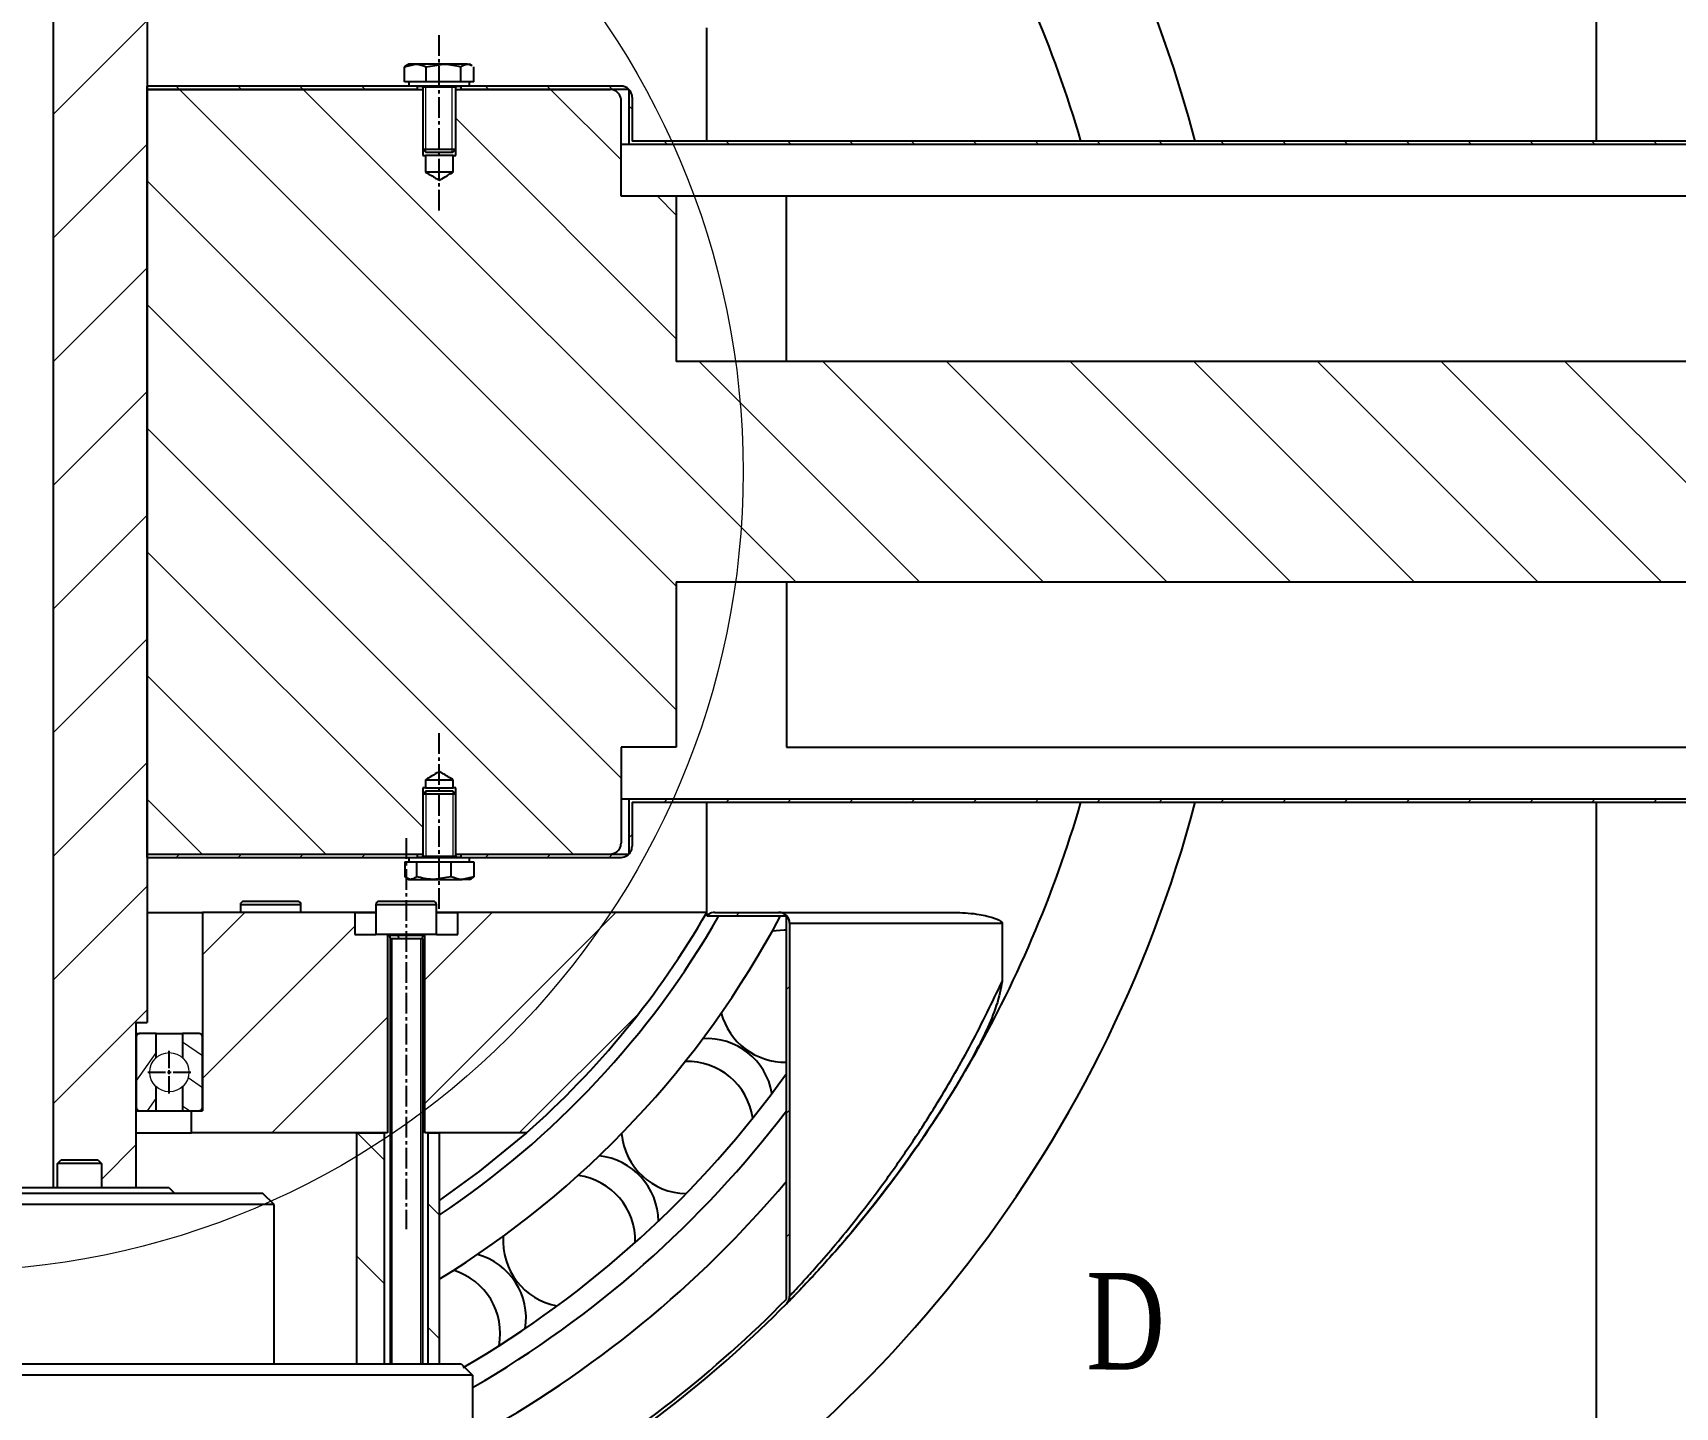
# Model space of a CAD drawing. Header units: millimetres. Extents: x -15 to 1174, y 15 to 856.
# Drawn here: x 137.6 to 197.3, y 372.3 to 422.2 of the extents above; entities that cross this region are included whole.
import ezdxf

# ---------------------------------------------------------------- set-up
doc = ezdxf.new("R2010")
doc.units = ezdxf.units.MM
doc.linetypes.add('CENTER2', pattern=[1.125, 0.75, -0.125, 0.125, -0.125])
doc.layers.get('0').update_dxf_attribs({"lineweight": 25})
doc.layers.add('netmanh', color=7, linetype='Continuous', lineweight=15)
doc.layers.add('netthuong', color=7, linetype='Continuous', lineweight=25)
doc.styles.add('SLDTEXTSTYLE0', font='TXT', dxfattribs={"width": 0.75})

# ---------------------------------------------------------------- blocks, each defined once
blk = doc.blocks.new('SW_HATCH_1')
at = {"color": 0, "linetype": 'Continuous', "lineweight": 18}
for p, q in [((-16.90133044478431, 36.98020628163054), (-13.50130767192728, 40.38022905448759)), ((-12.3306404992079, 37.87999991777187), (-12.45064049840766, 37.99999991697163)), ((5.69876889646867, 19.85059052209549), (-12.33064049920801, 37.879999917772)), ((-10.0855764839119, 37.87999993274342), (-10.20557648311135, 37.99999993194305)), ((-7.840512468616001, 37.87999994771484), (-7.960512467815733, 37.99999994691459)), ((10.03948741214944, 20.00000006694942), (-7.840512468616084, 37.87999994771476)), ((-5.595448453319996, 37.87999996268614), (-5.715448452520033, 37.999999961886)), ((-1.105320422728567, 37.87999999262902), (-1.225320421928286, 37.99999999182877)), ((1.139743592567119, 37.88000000760063), (1.019743593367497, 38.00000000680026)), ((3.69871111258295, 35.3210324875848), (1.139743592567494, 37.8800000076004)), ((3.384807607863194, 37.88000002257181), (3.264807608663239, 38.00000002177173)), ((4.098711229353944, 37.16609640108103), (3.97871119026709, 37.28609644016785)), ((5.698768836583018, 28.83084670305022), (-2.301611676322452, 36.83122721595563)), ((-16.90133041484135, 32.49007825103912), (-13.50130764198435, 35.89010102389609)), ((5.384807594525795, 35.88000003590915), (5.264807595326173, 36.00000003510882)), ((7.629871609821828, 35.88000005088048), (7.509871610621915, 36.00000005008027)), ((9.87493562511739, 35.88000006585198), (9.7549356259177, 36.00000006505177)), ((12.11999964041351, 35.88000008082341), (11.9999996412139, 36.00000008002308)), ((14.3650636557094, 35.88000009579483), (14.24506365650965, 36.00000009499457)), ((16.61012767100503, 35.88000011076636), (16.49012767180499, 36.00000010996623)), ((18.85519168630079, 35.88000012573786), (18.73519168710132, 36.00000012493746)), ((21.10025570159695, 35.88000014070912), (20.9802557023971, 36.00000013990895)), ((23.3453197168927, 35.88000015568058), (23.22531971769301, 36.00000015488038)), ((25.59038373218864, 35.88000017065203), (25.4703837329889, 36.00000016985179)), ((27.8354477474847, 35.88000018562342), (27.71544774828472, 36.00000018482333)), ((30.08051176278, 35.88000020059503), (29.96051176358039, 36.00000019979471)), ((32.32557577807626, 35.88000021556641), (32.20557577887705, 36.0000002147659)), ((34.57063979337213, 35.8800002305378), (34.4506397941724, 36.00000022973754)), ((36.81570380866798, 35.88000024550918), (36.69570380946797, 36.00000024470905)), ((39.06076782396381, 35.88000026048071), (38.94076782476408, 36.00000025968047)), ((41.30583183925966, 35.88000027545209), (41.18583184005978, 36.00000027465189)), ((5.698768926411593, 15.36046243161796), (-13.50130763316615, 34.56053899119572)), ((5.698768806640081, 33.32097479352757), (5.019743566693019, 34.0000000334747)), ((-16.90133038489852, 27.99995022044741), (-13.50130761204152, 31.3999729933044)), ((3.698711262297524, 12.87039203519744), (-13.50130760322313, 30.07041090071796)), ((14.5296154427412, 20.00000009689222), (6.529615496089811, 28.00000004354347)), ((19.01974347333269, 20.00000012683514), (11.01974352668148, 28.00000007348635)), ((23.5098715039245, 20.00000015677798), (15.50987155727324, 28.00000010342914)), ((27.99999953451645, 20.00000018672078), (19.99999958786511, 28.00000013337207)), ((32.4901275651083, 20.00000021666366), (24.49012761845663, 28.00000016331503)), ((36.98025559570029, 20.00000024660646), (28.98025564904901, 28.00000019325763)), ((41.47038362629149, 20.00000027654949), (33.47038367964034, 28.00000022320058)), ((45.96051165688336, 20.00000030649241), (37.96051171023221, 28.0000002531435)), ((-16.90133035495567, 23.50982218985551), (-13.50130758209866, 26.90984496271247)), ((1.958975223896806, 10.12000001306362), (-13.50130757328028, 25.58028281024052)), ((-16.90133032501279, 19.01969415926374), (-13.50130755215578, 22.41971693212063)), ((-3.500949812511478, 11.08979698893737), (-13.5013075433375, 21.09015471976331)), ((-16.90133029506988, 14.5295661286721), (-13.50130752221287, 17.92958890152907)), ((-7.021280837286314, 10.11999995317787), (-13.50130751339457, 16.60002662928595)), ((-16.90133026512702, 10.03943809808055), (-13.50130749227002, 13.43946087093752)), ((-11.51140886787846, 10.11999992323507), (-13.50130748345169, 12.10989853880835)), ((5.264807944306907, 12.00000003510902), (5.384807945107012, 12.12000003590917)), ((7.509871989545156, 12.0000000500803), (7.629871990345566, 12.12000005088062)), ((9.754936034783945, 12.00000006505175), (9.874936035584245, 12.120000065852)), ((12.00000008002296, 12.00000008002329), (12.12000008082301, 12.12000008082345)), ((14.24506412526147, 12.0000000949947), (14.36506412606173, 12.12000009579496)), ((16.49012817050058, 12.00000010996616), (16.61012817130065, 12.12000011076632)), ((18.73519221573934, 12.00000012493757), (18.85519221653961, 12.12000012573783)), ((20.98025626097763, 12.00000013990904), (21.10025626177758, 12.12000014070912)), ((23.22532030621656, 12.0000001548804), (23.34532030701669, 12.1200001556806)), ((25.47038435145543, 12.00000016985188), (25.59038435225558, 12.12000017065206)), ((27.71544839669388, 12.00000018482326), (27.83544839749422, 12.12000018562355)), ((29.96051244193276, 12.00000019979473), (30.08051244273302, 12.12000020059499)), ((32.20557648717136, 12.00000021476622), (32.32557648797138, 12.12000021556634)), ((34.45064053241016, 12.00000022973766), (34.57064053321018, 12.12000023053778)), ((36.69570457764893, 12.00000024470906), (36.81570457844899, 12.12000024550923)), ((38.94076862288733, 12.00000025968046), (39.06076862368759, 12.12000026048067)), ((41.18583266812647, 12.00000027465191), (41.30583266892665, 12.12000027545215)), ((3.978711367466442, 10.71390345826858), (4.098711404952951, 10.83390349575506)), ((-12.4506403857016, 9.999999916971623), (-12.33064038490125, 10.11999991777191)), ((-10.20557634046265, 9.999999931943126), (-10.08557633966245, 10.11999993274336)), ((-7.96051229522382, 9.99999994691457), (-7.840512294423673, 10.11999994771476)), ((-5.715448249985434, 9.999999961885958), (-5.595448249185092, 10.11999996268625)), ((-1.225320159507826, 9.999999991828846), (-1.105320158707637, 10.11999999262903)), ((1.019743885730784, 10.00000000680029), (1.139743886530958, 10.12000000760052)), ((3.264807930969504, 10.0000000217717), (3.384807931769762, 10.12000002257196)), ((-16.90133023518417, 5.549310067488847), (-13.50130746232719, 8.949332840345834)), ((-11.50130173979558, 6.459210502342907), (-9.96051230856107, 7.999999933577315)), ((-3.421572492792207, 1.068555567742427), (3.509871962871197, 8.000000023405947)), ((-3.421572522735033, 5.55868359833441), (-0.9802561276063271, 7.999999993463092)), ((7.880000052550962, 7.880000052550008), (8.00000005335115, 8.000000053350234)), ((-11.5013017098527, 1.969082471751068), (-5.971374519996465, 7.499009661607161)), ((9.697813665819787, 5.207685605286408), (9.817813690354644, 5.327685629821288)), ((-16.90133020524123, 1.059182036897144), (-13.50130743238426, 4.45920480975405)), ((-8.980256180955076, -5.988571097348405e-08), (-4.78098871169827, 4.1992674093712)), ((0, 0), (4.372257005607532, 4.372257005607469)), ((9.697813695762697, 0.7175575746948323), (9.8178137202974, 0.8375575992294622)), ((-15.16493577174932, -1.694551590145723), (-13.90130893223795, -0.4309247506344011)), ((-4.901032473438454, -0.9805045317377372), (-5.881536965956224, -3.922169880543613e-08)), ((-2.901291589927246, -2.980245415249096), (-3.301528672087162, -2.580008333088997)), ((9.69781372570558, -3.772570455897002), (9.81781375024035, -3.65257043136223)), ((-4.901032443495517, -5.470632622215096), (-5.90129378502538, -4.470371280685304)), ((-2.901291559984351, -7.470373505726215), (-3.301528642144308, -7.070136423566279))]:
    blk.add_line(p, q, dxfattribs=at)
blk = doc.blocks.new('*U44')
at = {"color": 0, "linetype": 'CENTER2', "transparency": 16777216}
blk.add_line((-4.734702822399114e-08, 7.100000000000023), (4.734705664570057e-08, -7.099999999999966), dxfattribs=at)
blk = doc.blocks.new('*U48')
at = {"color": 0, "linetype": 'CENTER2', "transparency": 16777216}
for p, q in [((0, 0.1420001922103911), (0, 0.7787442289155895)), ((-0.7787442289156401, -5.684341886080801e-14), (-0.1420001922104479, -5.684341886080801e-14)), ((0, -0.778744228915697), (0, -0.1420001922105047)), ((0.1420001922104479, -5.684341886080801e-14), (0.7787442289156463, -5.684341886080801e-14))]:
    blk.add_line(p, q, dxfattribs=at)
at = {"color": 0, "linetype": 'Continuous', "transparency": 16777216}
for p, q in [((0, -0.07100009610528081), (0, 0.07100009610516712)), ((-0.07100009610522397, -5.684341886080801e-14), (0.07100009610522397, -5.684341886080801e-14))]:
    blk.add_line(p, q, dxfattribs=at)

msp = doc.modelspace()

# ---------------------------------------------------------------- hatches: boundary and pattern name
at = {"layer": 'netmanh'}
h = msp.add_hatch(dxfattribs=at)
h.set_pattern_fill('ANSI31', color=256, scale=0.3, angle=10)
h.set_pattern_definition([(55, (-5.219916943133285e-08, 7.827604668214576), (-0.7802423221852646, 0.5463315556243713), [])])
edge = h.paths.add_edge_path()
edge.add_spline(control_points=[(127.3924173530657, 428.9268071260522), (127.391453263541, 428.9382682142185), (127.3893561188257, 428.9631990529683), (127.3715116525632, 428.9983126374366), (127.3424618779497, 429.026943536329), (127.3076295704862, 429.0439897826207), (127.2832910074847, 429.0459370936432), (127.2724168744465, 429.046807125252)], knot_values=[0, 0, 0, 0, 0.1826499615348136, 0.3973110295175213, 0.611972443840089, 0.8266346592478635, 1, 1, 1, 1], degree=3, periodic=0)
edge.add_line((127.2724168744465, 429.046807125252), (126.6724147081701, 429.0468071212509))
edge.add_line((126.6724147081701, 429.0468071212509), (126.6724147140173, 428.169970575632))
edge.add_arc((126.192413295951, 427.6468071180498), 0.7100009610522396, 0, 47.46368111942712, ccw=False)
edge.add_arc((126.192413295951, 427.6468071180498), 0.7100009610522398, -47.4636803552587, 0, ccw=False)
edge.add_line((126.6724147209949, 427.1236436668694), (126.6724147268421, 426.2468071212509))
edge.add_line((126.6724147268421, 426.2468071212509), (127.2724168931186, 426.246807125252))
edge.add_spline(control_points=[(127.2724168931186, 426.246807125252), (127.275030173703, 426.2468609936435), (127.2910716160877, 426.2471916610438), (127.3203643591154, 426.2543472597636), (127.354912165928, 426.2764912565162), (127.3800293719469, 426.3088804146481), (127.3911937830511, 426.3409009454974), (127.392122893774, 426.3605723774817), (127.3924173701373, 426.3668071260523)], knot_values=[0, 0, 0, 0, 0.04177469580817838, 0.2564310851062744, 0.4710874092448923, 0.6857431617801889, 0.9003980811140682, 0.9999999999999999, 0.9999999999999999, 0.9999999999999999, 0.9999999999999999], degree=3, periodic=0)
edge.add_line((127.3924173701373, 426.3668071260523), (127.3924173530657, 428.9268071260522))
edge = h.paths.add_edge_path()
edge.add_line((142.1123633012502, 428.1699706785948), (142.1123632954029, 429.0468072242138))
edge.add_line((142.1123632954029, 429.0468072242138), (141.5123611291265, 429.0468072202125))
edge.add_spline(control_points=[(141.5123611291265, 429.0468072202125), (141.5097478485421, 429.0467533518211), (141.4937064061573, 429.0464226844207), (141.4644136631297, 429.0392670857009), (141.4298658563172, 429.0171230889483), (141.4047486502981, 428.9847339308165), (141.393584239194, 428.9527133999671), (141.3926551284711, 428.9330419679828), (141.3923606521078, 428.9268072194123)], knot_values=[0, 0, 0, 0, 0.04177469580857473, 0.2564310851063495, 0.4710874092447325, 0.6857431617801212, 0.9003980811140628, 1, 1, 1, 1], degree=3, periodic=0)
edge.add_line((141.3923606521559, 428.9268072201115), (141.3923606692275, 426.3668072189131))
edge.add_spline(control_points=[(141.3923606691794, 426.3668072194123), (141.393324758704, 426.3553461312461), (141.3954219034193, 426.3304152924962), (141.413266369682, 426.295301708028), (141.4423161442953, 426.2666708091355), (141.4771484517589, 426.2496245628439), (141.5014870147604, 426.2476772518214), (141.5123611477986, 426.2468072202125)], knot_values=[0, 0, 0, 0, 0.1826499615347824, 0.3973110295175296, 0.6119724438399677, 0.8266346592472781, 1, 1, 1, 1], degree=3, periodic=0)
edge.add_line((141.5123611477987, 426.2468072202125), (141.7923622024918, 426.2468072220797))
edge.add_line((141.7923622024918, 426.2468072220797), (142.112363314075, 426.2468072242137))
edge.add_line((142.112363314075, 426.2468072242137), (142.1123633082277, 427.1236437698325))
edge.add_arc((142.5923647262941, 427.6468072274146), 0.7100009610521943, 180, 227.4636811194223, ccw=False)
edge.add_arc((142.5923647262941, 427.6468072274146), 0.7100009610521943, 132.5363196447492, 180, ccw=False)
edge = h.paths.add_edge_path()
edge.add_spline(control_points=[(127.3924176411492, 385.7268071260523), (127.3914535516246, 385.7382682142185), (127.3893564069093, 385.7631990529683), (127.3715119406465, 385.7983126374366), (127.3424621660332, 385.8269435363291), (127.3076298585697, 385.8439897826206), (127.2832912955682, 385.8459370936432), (127.27241716253, 385.846807125252)], knot_values=[0, 0, 0, 0, 0.1826499615349075, 0.3973110295178386, 0.6119724438402733, 0.8266346592475204, 1, 1, 1, 1], degree=3, periodic=0)
edge.add_line((127.27241716253, 385.846807125252), (126.6724149962536, 385.8468071212508))
edge.add_line((126.6724149962536, 385.8468071212508), (126.6724150021009, 384.969970575632))
edge.add_arc((126.1924135840345, 384.4468071180499), 0.7100009610521271, 0, 47.46368111942172, ccw=False)
edge.add_arc((126.1924135840345, 384.4468071180499), 0.710000961052127, -47.46368035525683, 0, ccw=False)
edge.add_line((126.6724150090784, 383.9236436668697), (126.6724150149257, 383.0468071212508))
edge.add_line((126.6724150149257, 383.0468071212508), (127.2724171812022, 383.046807125252))
edge.add_spline(control_points=[(127.2724171812021, 383.046807125252), (127.2750304617865, 383.0468609936434), (127.2910719041712, 383.0471916610438), (127.3203646471989, 383.0543472597636), (127.3549124540115, 383.0764912565161), (127.3800296600305, 383.1088804146481), (127.3911940711346, 383.1409009454974), (127.3921231818575, 383.1605723774817), (127.3924176582208, 383.1668071260523)], knot_values=[0, 0, 0, 0, 0.04177469580844697, 0.2564310851063278, 0.4710874092449248, 0.6857431617802044, 0.9003980811140444, 1, 1, 1, 1], degree=3, periodic=0)
edge.add_line((127.3924176582208, 383.1668071260523), (127.3924176411492, 385.7268071260523))
edge = h.paths.add_edge_path()
edge.add_line((142.1123635834865, 385.8468072242137), (141.51236141721, 385.8468072202125))
edge.add_line((141.51236141721, 385.8468072202125), (141.3923609394392, 385.8468072194123))
edge.add_line((141.3923609394392, 385.8468072194123), (141.3923609573111, 383.166807218853))
edge.add_spline(control_points=[(141.3923609572629, 383.1668072194123), (141.3933250467876, 383.1553461312461), (141.3954221915028, 383.1304152924961), (141.4132666577656, 383.0953017080279), (141.4423164323791, 383.0666708091354), (141.4771487398426, 383.0496245628439), (141.5014873028439, 383.0476772518214), (141.5123614358821, 383.0468072202125)], knot_values=[0, 0, 0, 0, 0.1826499615356764, 0.3973110295185319, 0.6119724438411653, 0.8266346592485091, 1, 1, 1, 1], degree=3, periodic=0)
edge.add_line((141.5123614358821, 383.0468072202125), (142.1123636021586, 383.0468072242137))
edge.add_line((142.1123636021586, 383.0468072242137), (142.1123635963113, 383.9236437698325))
edge.add_arc((142.5923650143776, 384.4468072274146), 0.7100009610520913, 180, 227.463681119426, ccw=False)
edge.add_arc((142.5923650143776, 384.4468072274146), 0.7100009610520912, 132.5363196447455, 180, ccw=False)
edge.add_line((142.1123635893337, 384.9699706785947), (142.1123635834865, 385.8468072242137))
h = msp.add_hatch(dxfattribs=at)
h.set_pattern_fill('ANSI31', color=256, scale=0.3, angle=100)
h.set_pattern_definition([(145, (-5.219916943133285e-08, 7.827604668214576), (-0.5463315556243713, -0.7802423221852646), [])])
edge = h.paths.add_edge_path()
edge.add_arc((142.5923650143776, 384.4468072274146), 0.7100009610520912, -47.46368035524472, 0, ccw=False)
edge.add_line((143.0723664394216, 383.9236437762345), (143.0723664452688, 383.0468072306156))
edge.add_line((143.0723664452688, 383.0468072306156), (143.6723679235012, 383.0468072346168))
edge.add_spline(control_points=[(143.6723679235012, 383.0468072346168), (143.6749812557215, 383.0468611052623), (143.691022708622, 383.0471917801821), (143.7203154100639, 383.0543474203561), (143.7548630897515, 383.0764914044593), (143.7799802169469, 383.1088805268428), (143.7911446081438, 383.1409010386606), (143.7920737189161, 383.1605724764029), (143.7923681957022, 383.166807235417)], knot_values=[0, 0, 0, 0, 0.0417755559238552, 0.2564314661357879, 0.4710873107140248, 0.6857428082084838, 0.9003978313686479, 1, 1, 1, 1], degree=3, periodic=0)
edge.add_line((143.7923681957008, 383.1668072354138), (143.7923681786292, 385.7268072354202))
edge.add_spline(control_points=[(143.7923681786305, 385.726807235417), (143.7914040876775, 385.7382683430478), (143.789306940114, 385.7631992210627), (143.7714624499571, 385.798312851024), (143.7424126490078, 385.8269437519966), (143.7075804070676, 385.8439899205743), (143.6832419474531, 385.8459372142821), (143.6723679048291, 385.8468072346167)], knot_values=[0, 0, 0, 0, 0.1826504270863198, 0.3973119931964671, 0.611973747581043, 0.8266359467760723, 1, 1, 1, 1], degree=3, periodic=0)
edge.add_line((143.6723679048291, 385.8468072346167), (143.0723664265967, 385.8468072306156))
edge.add_line((143.0723664265967, 385.8468072306156), (143.072366432444, 384.9699706849966))
edge.add_arc((142.5923650143776, 384.4468072274146), 0.7100009610520913, 0, 47.46368111941132, ccw=False)

# ---------------------------------------------------------------- linework, layer by layer
at = {"color": 7, "linetype": 'Continuous', "lineweight": 25}
for p, q in [((194.3923891538345, 454.2468071727274), (194.3923891538315, 418.2468075728476)), ((138.392339713717, 380.2468071994064), (138.392339380287, 430.2468071994063)), ((141.7923622024918, 426.2468072220797), (141.7923624692359, 386.2468072220798)), ((162.1052000121749, 418.2468073575378), (162.1051999847002, 422.366807357538)), ((151.1345616868024, 420.9485592471543), (151.5255082864772, 421.0468072869862)), ((151.134561690415, 420.4068072843791), (151.1345616868024, 420.9485592471543)), ((151.2923890551361, 421.0468072854316), (151.2059520326686, 420.9969028464735)), ((151.5255082864772, 421.0468072869862), (151.2923890551364, 421.0468072854317)), ((152.5453685713019, 421.0468072937873), (151.5255082864772, 421.0468072869862)), ((151.9164548874634, 420.9485592523683), (152.5453685713019, 421.0468072937873)), ((151.9164548910757, 420.4068072895931), (151.9164548874634, 420.9485592523683)), ((153.4122493399612, 421.0468072995681), (152.5453685713019, 421.0468072937873)), ((153.1742822600645, 420.406807297981), (153.1742822564519, 420.9485592607563)), ((153.4122493399612, 421.0468072995681), (153.4923890551364, 421.0468073001027)), ((153.5788260782703, 420.996902862297), (153.4923890551368, 421.0468073001024)), ((153.6502164283934, 420.4068073011551), (153.650216424781, 420.9485592639304)), ((151.5255082907454, 420.406807286986), (151.134561690415, 420.4068072843791)), ((151.2923890594043, 420.4068072854317), (151.2923890604713, 420.2468072854313)), ((151.9164548910757, 420.4068072895931), (151.5255082907454, 420.406807286986)), ((152.5453685755706, 420.4068072937872), (151.9164548910757, 420.4068072895931)), ((153.1742822600645, 420.406807297981), (152.5453685755706, 420.4068072937872)), ((153.4122493442291, 420.4068072995682), (153.1742822600645, 420.406807297981)), ((153.6502164283934, 420.4068073011551), (153.4122493442291, 420.4068072995682)), ((153.4923890604713, 420.2468073001023), (153.4923890594043, 420.4068073001026)), ((151.2925694870418, 420.2468072854325), (141.7923622424554, 420.2468072220797)), ((141.7923622432556, 420.1268072220797), (141.7923622424554, 420.2468072220797)), ((151.5926371659324, 420.1268072874338), (141.7923622432556, 420.1268072220797)), ((141.7923622432556, 420.1268072220798), (151.7827144806886, 420.1268072887015)), ((141.792362428376, 392.3668072220797), (141.7923622432556, 420.1268072220798)), ((153.4923890604713, 420.2468073001022), (151.2923890604713, 420.2468072854313)), ((151.5926371651989, 420.2368072874339), (151.5926371659324, 420.1268072874338)), ((151.7788465736488, 420.2368072886756), (151.5926371651989, 420.2368072874339)), ((151.7827144806886, 420.1268072887015), (151.7927199073799, 420.1168072887681)), ((151.7923890612715, 420.126807288766), (151.7827144806886, 420.1268072887015)), ((151.792389060738, 420.2068072887655), (151.7923890613382, 420.1168072887659)), ((152.9923890607387, 420.2068072967678), (151.7923890607387, 420.2068072887654)), ((151.7927199073799, 420.1168072887681), (151.7927199233179, 417.7268072887682)), ((152.9920582153082, 420.1168072967661), (153.0020636418662, 420.1268072968328)), ((152.9920582312462, 417.726807296766), (152.9920582153082, 420.1168072967661)), ((152.9923890613382, 420.1168072967682), (152.992389060738, 420.2068072967678)), ((153.0020636418662, 420.1268072968328), (152.9923890612715, 420.1268072967683)), ((153.0020636418662, 420.1268072968328), (158.592380860734, 420.1268073341124)), ((153.1921409558771, 420.2368072981003), (153.0059315474285, 420.2368072968586)), ((153.1921409566106, 420.1268072981003), (153.1921409558771, 420.2368072981003)), ((159.2723810848644, 420.126807338647), (153.1921409566106, 420.1268072981003)), ((158.9923809932758, 420.2468073367798), (153.4922086339007, 420.246807300101)), ((158.9923810199502, 416.2468073367798), (158.9923809967435, 419.7268073367798)), ((159.2723810848644, 420.126807338647), (159.2723810982017, 418.126807338647)), ((159.3923811250184, 419.8468073394473), (159.3923811356882, 418.2468073394472)), ((151.7923890757287, 417.9590072887657), (152.9486765038148, 417.9590072964765)), ((151.7927199217716, 417.9586764427262), (151.9045890764762, 417.8468072895137)), ((152.8801890764762, 417.8468072960196), (152.9920582297, 417.9586764507354)), ((152.9486765038148, 417.9590072964765), (152.9923890757287, 417.959007296768)), ((159.2723810982017, 418.126807338647), (158.9923810074133, 418.1268073367798)), ((311.5123977482522, 418.1268083538749), (159.2723810982017, 418.126807338647)), ((311.3923977021982, 418.2468083530747), (159.3923811356882, 418.2468073394472)), ((151.7927199233179, 417.7268072887682), (151.8927861407253, 417.7268072894354)), ((151.8927861407253, 417.7268072894354), (151.8927861447264, 417.1268072894355)), ((152.8919920138388, 417.7268072960987), (151.8927861407253, 417.7268072894354)), ((151.9045890764762, 417.8468072895137), (152.8446507555103, 417.8468072957825)), ((152.8446507555103, 417.8468072957825), (152.8801890764762, 417.8468072960196)), ((152.8919920178399, 417.1268072960987), (152.8919920138388, 417.7268072960987)), ((152.8919920138388, 417.7268072960987), (152.9920582312462, 417.726807296766)), ((152.8919920178399, 417.1268072960987), (151.8927861447265, 417.1268072894355)), ((160.9924387006697, 416.2468073501174), (158.9923810199502, 416.2468073367798)), ((160.9924387006697, 416.2468073501174), (160.9924387406813, 410.2468073501174)), ((164.9923890876789, 416.2468073767915), (160.9924387006697, 416.2468073501174)), ((303.7923890876789, 416.2468083023933), (164.9923890876789, 416.2468073767915)), ((164.9923891276905, 410.2468073767915), (164.9923890876789, 416.2468073767915)), ((307.7923395137236, 410.2468083290673), (160.9924387406813, 410.2468073501174)), ((160.9924387940301, 402.2468073501174), (307.7923395670724, 402.2468083290673)), ((160.9924387940301, 402.2468073501174), (160.9924388340417, 396.2468073501174)), ((164.9923891810393, 402.2468073767915), (164.9923892210509, 396.2468073767915)), ((160.9924388340417, 396.2468073501174), (158.9923811533222, 396.2468073367798)), ((158.9923811533222, 396.2468073367798), (158.992381176529, 392.7668073367798)), ((164.9923892210509, 396.2468073767915), (303.7923892210509, 396.2468083023933)), ((151.8927862939335, 394.7668072894354), (151.7927200765088, 394.7668072887681)), ((151.7927200765088, 394.7668072887681), (151.7927200924468, 392.3768072887681)), ((151.8927862919358, 395.0663769799216), (151.8927862939335, 394.7668072894354)), ((151.8927862919357, 395.0663769799216), (152.8919921648433, 395.066376986585)), ((151.8927862939335, 394.7668072894354), (152.891992166841, 394.7668072960988)), ((152.891992166841, 394.7668072960988), (152.8919921648433, 395.066376986585)), ((152.9920583842656, 394.766807296766), (152.891992166841, 394.7668072960988)), ((152.9920584002035, 392.3768072967661), (152.9920583842656, 394.766807296766)), ((152.9923892319366, 394.5346072967685), (151.7923892319366, 394.5346072887662)), ((151.9045892311877, 394.6468072895146), (151.7927200780551, 394.53493813489)), ((152.8801892311877, 394.6468072960205), (151.9045892311877, 394.6468072895146)), ((152.9920583858118, 394.5349381428883), (152.8801892311877, 394.6468072960205)), ((158.9923811658592, 394.3668073367798), (159.2723812566476, 394.366807338647)), ((159.2723812566476, 394.366807338647), (311.5123979066983, 394.3668083538749)), ((159.2723812566476, 394.366807338647), (159.2723812699847, 392.366807338647)), ((159.3923812957346, 394.2468073394472), (311.3923978622447, 394.2468083530746)), ((159.3923812957346, 394.2468073394472), (159.3923813064043, 392.6468073394472)), ((162.1052001996958, 390.126807357538), (162.1052001722212, 394.2468073575378)), ((194.3923891538295, 394.2468075728476), (194.3923891538265, 358.2468071727275)), ((141.7923624283759, 392.3668072220797), (151.5926373510527, 392.3668072874339)), ((141.792362428376, 392.3668072220797), (151.7827146658875, 392.3668072887014)), ((141.7923624291761, 392.2468072220797), (141.7923624283759, 392.3668072220797)), ((151.5926373510527, 392.3668072874339), (151.5926373517862, 392.2568072874338)), ((151.7927200924468, 392.3768072887681), (151.7827146658875, 392.3668072887014)), ((151.7827146658875, 392.3668072887014), (151.7923892463918, 392.3668072887659)), ((151.7923892463251, 392.3768072887659), (151.7923892469253, 392.2868072887663)), ((151.792389246926, 392.2868072887664), (152.992389246926, 392.2868072967688)), ((153.0020638268963, 392.3668072968327), (152.9920584002035, 392.3768072967661)), ((152.9923892469253, 392.2868072967687), (152.9923892463252, 392.3768072967682)), ((152.9923892463918, 392.3668072967682), (153.0020638268963, 392.3668072968327)), ((153.0020638268963, 392.3668072968327), (158.5923810458543, 392.3668073341124)), ((153.1921411424645, 392.2568072981003), (153.192141141731, 392.3668072981003)), ((153.192141141731, 392.3668072981003), (159.2723812699847, 392.366807338647)), ((141.7923624291761, 392.2468072220797), (151.2925696737559, 392.2468072854331)), ((151.1441508472746, 392.0868072844432), (151.1441508508875, 391.5450553216679)), ((151.1441508472746, 392.0868072844432), (151.3544439614719, 392.0868072858454)), ((151.2923892471921, 392.2468072854319), (151.292389248259, 392.0868072854315)), ((151.2923892471921, 392.246807285432), (153.4923892471921, 392.2468073001028)), ((151.3544439614719, 392.0868072858454), (151.5647370756697, 392.086807287248)), ((151.5647370756697, 392.086807287248), (151.5647370792827, 391.5450553244726)), ((151.5647370756697, 392.086807287248), (152.1888562761621, 392.0868072914099)), ((151.5926373517863, 392.2568072874338), (151.7788467602362, 392.2568072886756)), ((152.1888562761621, 392.0868072914099), (152.8129754766545, 392.0868072955718)), ((152.8129754766545, 392.0868072955718), (152.8129754802666, 391.5450553327966)), ((152.8129754766545, 392.0868072955718), (153.2268015629486, 392.0868072983318)), ((153.005931734016, 392.2568072968586), (153.1921411424645, 392.2568072981003)), ((153.2268015629486, 392.0868072983318), (153.6406276492433, 392.086807301091)), ((153.4922088206282, 392.2468073001017), (158.9923811799966, 392.2468073367798)), ((153.4923892482591, 392.0868073001025), (153.4923892471921, 392.2468073001028)), ((153.6406276492433, 392.086807301091), (153.6406276528564, 391.5450553383157)), ((151.2266245290238, 391.4847765656644), (151.2923892525267, 391.4468072854316)), ((151.2923892525269, 391.4468072854315), (151.3544439657398, 391.4468072858452)), ((151.3544439657398, 391.4468072858452), (152.1888562804297, 391.4468072914099)), ((152.8129754802666, 391.5450553327966), (152.1888562804297, 391.4468072914099)), ((152.1888562804297, 391.4468072914099), (153.2268015672165, 391.4468072983318)), ((153.6406276528564, 391.5450553383157), (153.2268015672165, 391.4468072983318)), ((153.4923892525269, 391.4468073001024), (153.2268015672165, 391.4468072983318)), ((153.4923892525273, 391.4468073001026), (153.5581539755241, 391.4847765812128)), ((153.5532171854595, 391.4950171918861), (153.6406276528564, 391.5450553383157)), ((147.371783182801, 390.526807259286), (145.171783182801, 390.5268072446152)), ((145.1717831828023, 390.5268072446154), (145.1717831846696, 390.2468072446157)), ((147.2517831820019, 390.6468072584858), (145.291783182002, 390.6468072454153)), ((147.3717831846695, 390.2468072592866), (147.3717831828023, 390.5268072592863)), ((150.0923892586602, 390.5268072774288), (150.0923892658623, 389.4468072774288)), ((152.2923892586588, 390.5268072920995), (150.0923892586589, 390.5268072774285)), ((152.1723892578598, 390.6468072912993), (150.2123892578598, 390.6468072782288)), ((152.2923892658623, 389.4468072920997), (152.2923892586602, 390.5268072920998)), ((141.7923624425614, 390.2468072220798), (143.7923681484871, 390.246807235417)), ((149.3122948108088, 390.2468072722272), (143.7923681484871, 390.246807235417)), ((143.7923681484871, 390.246807235417), (143.7923681965011, 383.046807235417)), ((149.3122948108088, 390.2468072722272), (149.3222953752871, 390.2368072722938)), ((150.0923892605274, 390.2468072774293), (149.3122948108088, 390.2468072722272)), ((149.3222953752871, 390.2368072722938), (149.3222953805553, 389.4468072722939)), ((150.0923892605941, 390.2368072774293), (149.3222953752871, 390.2368072722938)), ((153.0724837102476, 390.2468072973024), (152.2923892605274, 390.2468072921002)), ((153.0624831459027, 390.2368072972357), (152.2923892605941, 390.2368072921003)), ((153.0624831459027, 390.2368072972357), (153.0724837102476, 390.2468072973024)), ((153.0624831511709, 389.4468072972357), (153.0624831459027, 390.2368072972357)), ((162.1043820992632, 390.2468073575325), (153.0724837102476, 390.2468072973024)), ((162.1043817710791, 390.1268073575326), (164.9914835465557, 390.1268073767856)), ((162.1043820992727, 390.2453870172658), (162.1043820992632, 390.2468073575325)), ((162.1043820992632, 390.2468073575325), (162.1043892605282, 390.2468073575325)), ((162.1043820992727, 390.2453870172658), (162.1043892605377, 390.2453994194791)), ((162.1043892605282, 390.2468073575325), (162.1043892605377, 390.2453994194791)), ((162.1043892605282, 390.2468073575325), (162.1052021816302, 390.246807357538)), ((162.1043892605377, 390.2453994194791), (162.1052021816302, 390.246807357538)), ((162.3900389838794, 390.2468073594376), (164.7114834858604, 390.2468073749183)), ((164.7114834858604, 390.2468073749183), (164.7114900313373, 390.2468073749184)), ((164.7114900313373, 390.2468073749183), (171.189196367187, 390.2468074181156)), ((164.9914836393813, 376.2070033007973), (164.9914835465557, 390.1268073767856)), ((149.3222953805553, 389.4468072722939), (150.0925696898113, 389.4468072774297)), ((152.2923892658625, 389.4468072920994), (150.0923892658626, 389.4468072774285)), ((150.5126811668488, 389.4468072802321), (150.5126812148627, 382.2468072802321)), ((150.5841114324996, 389.4137532078144), (150.6069892669481, 389.2840065662938)), ((150.9000870653129, 389.4137532099215), (150.5841114324996, 389.4137532078144)), ((150.9000870653129, 389.4137532099215), (150.9110807942667, 389.2840065683217)), ((151.8006670996662, 389.4137532159271), (150.9000870653129, 389.4137532099215)), ((151.7777892669481, 389.2840065741015), (151.8006670996662, 389.413753215927)), ((151.8720974128913, 382.2468072892975), (151.8720973648774, 389.4468072892975)), ((152.2922088419139, 389.4468072920983), (153.0624831511709, 389.4468072972357)), ((165.1114900340048, 389.8468073775858), (165.111483573758, 389.8468073775858)), ((165.1114836639515, 376.3216922552288), (165.111483573758, 389.8468073775858)), ((165.1114901241983, 376.3216987153017), (165.1114900340048, 389.8468073775858)), ((172.8242312523444, 389.846807429019), (165.1114900340048, 389.8468073775858)), ((172.8242312523444, 389.846807429019), (172.8242312664297, 387.7346302115847)), ((150.9110807942667, 389.2840065683217), (150.6069892669477, 389.2840065662938)), ((151.0393609158056, 389.2840065691772), (150.9110807942667, 389.2840065683217)), ((151.5381324026551, 389.2840065725032), (151.0393609158056, 389.2840065691772)), ((151.7777892669477, 389.2840065741014), (151.5381324026551, 389.2840065725032)), ((141.3923609767834, 380.2468072194123), (141.3923609367718, 386.2468072194123)), ((141.3923609367718, 386.2468072194123), (141.7923624692359, 386.2468072220798)), ((141.3923609394393, 385.8468072194123), (141.51236141721, 385.8468072202125)), ((141.3923609401914, 385.7268072194123), (141.3923609572629, 383.1668072194123)), ((142.1123635834865, 385.8468072242137), (141.51236141721, 385.8468072202125)), ((142.1123635834865, 385.8468072242137), (143.0723664265967, 385.8468072306156)), ((142.1123635893337, 384.9699706785948), (142.1123635834865, 385.8468072242137)), ((143.0723664265967, 385.8468072306156), (143.072366432444, 384.9699706849967)), ((143.6723679048291, 385.8468072346167), (143.0723664265967, 385.8468072306156)), ((143.7923681957022, 383.166807235417), (143.7923681786305, 385.726807235417)), ((143.0712762934442, 384.9699706849894), (143.0683528863997, 384.9754662986546)), ((143.0712762934442, 384.9699706849894), (143.0723892955321, 384.9699706849969)), ((142.1123636021586, 383.0468072242137), (142.1123635963113, 383.9236437698326)), ((143.0723664394215, 383.9236437762345), (143.0723893025097, 383.9236437762346)), ((143.0723664394216, 383.9236437762344), (143.0723664452688, 383.0468072306156)), ((141.3923609581114, 383.0468072194123), (141.5123614358821, 383.0468072202125)), ((141.5123614358821, 383.0468072202125), (142.1123636021586, 383.0468072242137)), ((142.1123636021586, 383.0468072242137), (143.0723664452688, 383.0468072306156)), ((143.0723664452688, 383.0468072306156), (143.6723679235012, 383.0468072346168)), ((143.3923672635208, 382.2468072327496), (143.3923672581859, 383.0468072327495)), ((143.3923672581859, 383.0468072327495), (143.7923681965011, 383.046807235417)), ((141.3923609634462, 382.2468072194123), (143.3923672635208, 382.2468072327496)), ((150.5126812148627, 382.2468072802321), (143.3923672635208, 382.2468072327496)), ((149.3923760837226, 382.2468072727608), (149.3923761397389, 373.8468072727608)), ((149.3923760837226, 382.2468072727608), (150.382634354629, 382.2468072793645)), ((150.382634354629, 382.2468072793645), (150.3926374186489, 382.2368072794312)), ((150.3926374186489, 382.2368072794312), (150.3926374745984, 373.8468072794312)), ((155.5583998023938, 382.2468073138799), (151.8720974128913, 382.2468072892975)), ((151.9921412093337, 382.2368072900976), (152.0021442732202, 382.2468072901643)), ((151.9921412652833, 373.8468072900976), (151.9921412093337, 382.2368072900976)), ((152.0021442732202, 382.2468072901643), (152.3923782887578, 382.2468072927667)), ((152.3923782887578, 382.2468072927667), (152.3923783447741, 373.8468072927666)), ((138.5287341229517, 381.1268072004884), (138.6487341221587, 381.2468072012954)), ((138.5287341288453, 380.2468072004017), (138.5287341229769, 381.1268072004884)), ((140.0087341221955, 381.2468072103647), (140.1287341230021, 381.1268072111584)), ((140.1287341229769, 381.1268072111583), (140.1287341288453, 380.2468072110717)), ((142.592389327262, 380.2468072274142), (142.7923893285961, 380.0468072287482)), ((146.3923893312632, 379.6468072527546), (145.9923893285961, 380.0468072500873)), ((146.3923893699415, 373.8468072527547), (146.3923893312632, 379.6468072527546)), ((165.1114836639515, 376.3216922552288), (165.1114901241983, 376.3216987153017)), ((164.9961765182863, 376.0407117787366), (164.9961699113495, 376.0407050848148)), ((153.1923893699416, 373.8468072981012), (153.5923893726087, 373.4468073007687)), ((153.5923893726087, 373.4468073007687), (153.5923894126208, 367.4468073007693))]:
    msp.add_line(p, q, dxfattribs=at)
at = {"linetype": 'CENTER2'}
for p, q in [((152.3923890906192, 415.7268072927665), (152.3923890480068, 422.1168072927664)), ((152.3923892596623, 390.3768072927664), (152.39238921705, 396.7668072927664))]:
    msp.add_line(p, q, dxfattribs=at)
at = {"color": 7, "linetype": 'Continuous', "lineweight": 25, "flags": 128}
for points in [[(164.9914835500157, 389.6079601666331), (164.9138894622535, 389.6081682272864), (164.4750479802264, 389.5616749306826)], [(155.5583998023938, 382.2468073138799), (153.8576193655031, 380.8478935580401), (152.3923783051461, 379.7892866813384)]]:
    msp.add_lwpolyline(points, dxfattribs=at)
at = {"color": 7, "linetype": 'Continuous', "lineweight": 18}
msp.add_circle((134.392389153832, 406.2468071727379), 29.0290520173001, dxfattribs=at)
at = {"color": 7, "linetype": 'Continuous', "lineweight": 25}
for centre, radius, start, end in [((134.3923891538307, 406.2468071727323), 47.00000000000001, 14.79249742348322, 154.834968234325), ((134.3923891538305, 406.2468071727324), 42.99999999999991, 16.20469375878958, 30.25690218774251), ((151.7523890607387, 420.2068072884987), 0.03999999999999204, 3.820329616749265e-07, 90.00000038101518), ((153.0323890607387, 420.2068072970345), 0.03999999999996362, 90.00000038317287, 180.0000003820338), ((134.3923891538307, 406.2468071727323), 47.00000000000001, 297.9100562150252, 345.207503340681), ((134.3923891538304, 406.2468071727323), 42.99999999999998, 329.7430985764241, 343.7953070053759), ((151.752389246926, 392.2868072884997), 0.04000000000007731, 270.0000003831737, 3.820329616749265e-07), ((153.032389246926, 392.2868072970355), 0.04000000000002046, 180.0000003820338, 270.0000003809753), ((145.2917831828009, 390.5268072454153), 0.1200000000000045, 90.00000038191084, 180.0000003820609), ((147.2517831828009, 390.5268072584858), 0.1200000000000045, 3.820872601044485e-07, 90.0000003822501), ((150.2123892586588, 390.5268072782288), 0.1200000000000614, 90.00000038192442, 180.0000003820609), ((152.1723892586588, 390.5268072912993), 0.120000000000033, 3.820600854452502e-07, 90.0000003822501), ((134.3923891538307, 406.2468071727324), 34.40000000000001, 301.5508783874923, 332.0562408963297), ((134.3923891538307, 406.2468071727324), 32.43999999999999, 303.7017746634132, 330.2037357843517), ((134.3923891538306, 406.2468071727322), 32.00000000000001, 311.4096224913542, 329.9970638087705), ((164.7114900340048, 389.8468073749184), 0.4000000000000057, 3.820818149948339e-07, 90.00000038208997), ((150.5447191224245, 389.406807280445), 0.0400000000000116, 10.00000038175428, 90.00000038203297), ((151.840059409832, 389.4068072890831), 0.04000000000002046, 90.00000038207368, 170.0000003817742), ((164.94625201431, 387.2083864319507), 2.400000000000013, 194.8223766554308, 271.0798880717289), ((162.1045871462915, 383.2678149749294), 2.399999999999987, 9.932306099554284, 93.58460401036369), ((161.3959160874602, 382.4390451371111), 2.40000000000001, 8.196739842541112, 91.84903775335052), ((134.3923891538304, 406.2468071727324), 43.00000000000001, 315.7389584970873, 329.743098576424), ((134.3923891538307, 406.2468071727324), 37.60000000000027, 300.1230853892022, 324.4694430996036), ((134.3923891538307, 406.2468071727323), 38.40000000000029, 300.0595182743295, 322.8304781007146), ((161.3959160874602, 382.4390451371111), 2.400000000000016, 185.3486924448892, 269.0009903557061), ((157.9444110799672, 379.0199406032788), 2.400000000000035, 0.4586218890305367, 84.11091979983979), ((134.3923891538304, 406.2468071727324), 40.00000000000002, 298.7229346292895, 319.9049780293034), ((157.1089943388016, 378.3191175283998), 2.400000000000052, 358.7230556320088, 82.37535354281628), ((157.1089943388016, 378.3191175283998), 2.399999999999966, 175.8750082343768, 259.5273061451891), ((153.1417972510369, 375.514744176499), 2.399999999999988, 350.9849376785016, 74.63723558931048), ((152.2024228184673, 374.9609844911321), 2.400000000000023, 349.2493714214891, 72.90166933229705), ((134.3923891538304, 406.2468071727324), 42.87999999999996, 300.6812156007773, 315.5284410488159), ((164.7114901241983, 376.3216987126343), 0.4000000000000374, 315.3747046626338, 3.820818149948339e-07), ((134.3923891538304, 406.2468071727324), 42.99999999999992, 301.0729376986731, 315.3746921304137)]:
    msp.add_arc(centre, radius, start, end, dxfattribs=at)
for points, knots in [([(151.2114161266568, 420.9923072146148), (151.2016938924247, 420.989668356525), (151.1755281155821, 420.98256630876), (151.1503712145275, 420.9616830560709), (151.1345616868024, 420.9485592471543)], [0, 0, 0, 0, 0.371562988195801, 1, 1, 1, 1]), ([(151.5255082864772, 421.0468072869862), (151.5347693853381, 421.0467092826112), (151.6667873964618, 421.0453122191671), (151.7961588635048, 420.9951772448247), (151.9164548874634, 420.9485592523683)], [0, 0, 0, 0, 0.07015026799796682, 0.9999999999999999, 0.9999999999999999, 0.9999999999999999, 0.9999999999999999]), ([(152.5453685713019, 421.0468072937873), (152.5602668510211, 421.0467092894498), (152.7726435124948, 421.0453122265416), (152.9807626926035, 420.9951772527243), (153.1742822564519, 420.9485592607563)], [0, 0, 0, 0, 0.07015026799913582, 1, 1, 1, 1]), ([(153.1742822564519, 420.9485592607563), (153.190181226826, 420.9604612864793), (153.2676552669311, 421.0184586282247), (153.3482187960763, 421.034253667137), (153.4122493399612, 421.0468072995681)], [0, 0, 0, 0, 0.2052167455386192, 1, 1, 1, 1]), ([(153.4122493399612, 421.0468072995681), (153.4305686139667, 421.0461640783778), (153.4848069989289, 421.0442596754784), (153.5376842249722, 421.0102770149926), (153.5727019149468, 420.9877721606641)], [0, 0, 0, 0, 0.3377547841499107, 1, 1, 1, 1]), ([(158.9923809967435, 419.7268073367798), (158.9903436974432, 419.7570476398528), (158.9852859786371, 419.832121022311), (158.9363881518302, 419.9450249693342), (158.8453612003757, 420.0460163065204), (158.7257731012718, 420.1139025257475), (158.6365964084201, 420.1225297751829), (158.592380860734, 420.1268073341124)], [0, 0, 0, 0, 0.1448087934478452, 0.3594965932575352, 0.5741844217222993, 0.7888723117578307, 1, 1, 1, 1]), ([(159.3923811250184, 419.8468073394473), (159.3922275125829, 419.8548526746248), (159.3912192818552, 419.907657996765), (159.3680523842418, 420.0047566534641), (159.2948013240916, 420.1202842421615), (159.1872618936501, 420.2045374194206), (159.0800701791101, 420.2425401538405), (159.0138296612369, 420.2457635890346), (158.9923809932758, 420.2468073367798)], [0, 0, 0, 0, 0.03858327109315567, 0.2532401713947958, 0.4678970783541188, 0.6825540316638714, 0.8972110516486106, 1, 1, 1, 1]), ([(151.8927861447264, 417.1268072894355), (151.9219068682027, 417.109326060854), (152.0175132285039, 417.0519333714304), (152.1475531027595, 416.9738951677485), (152.2664741654779, 416.9028801725825), (152.3285274259662, 416.8663010763071), (152.3616861405354, 416.8479863343968), (152.3812384001002, 416.8391801546388), (152.3974839748634, 416.8375676857036), (152.43105245055, 416.8500440554553), (152.5426269091672, 416.9196937318097), (152.7034488804999, 417.0131318679141), (152.8408717263236, 417.0959861211198), (152.8919920178399, 417.1268072960987)], [0, 0, 0, 0, 0.08816733212393842, 0.2894625103907986, 0.3936466007594454, 0.4477850588223823, 0.4763427157393587, 0.4920999279933045, 0.5030814143747864, 0.5176710408592413, 0.5834030281256474, 0.8450289795750509, 1, 1, 1, 1]), ([(152.8919921648433, 395.066376986585), (152.862871441382, 395.0838582151535), (152.7672650810826, 395.1412509045632), (152.6372252067912, 395.2192891082292), (152.5183041439895, 395.2903041033571), (152.4562508832569, 395.3268831995571), (152.4230921683611, 395.3451979412964), (152.4035399078106, 395.3540041207305), (152.3872943307451, 395.3556165884253), (152.3537258452808, 395.3431402125011), (152.2421513463885, 395.2734905115457), (152.0813293773346, 395.1800523762852), (151.9439065416173, 395.0971981295409), (151.8927862919358, 395.0663769799216)], [0, 0, 0, 0, 0.08816733218844791, 0.2894625107456115, 0.3936466013037845, 0.447785059541825, 0.4763427167027178, 0.4920999293031321, 0.503081416862542, 0.5176710473622221, 0.5834030586452482, 0.8450291063531232, 1, 1, 1, 1]), ([(158.5923810458543, 392.3668073341124), (158.6313574194197, 392.3701491806672), (158.7152405328102, 392.3773413452494), (158.8326419238013, 392.4378839946543), (158.9275217289342, 392.5352623517124), (158.9833023043561, 392.6509847159687), (158.9896005087573, 392.7313333018134), (158.992381176529, 392.7668073367798)], [0, 0, 0, 0, 0.1863150766065545, 0.4009785228257873, 0.6156419294224887, 0.8303052693216741, 1, 1, 1, 1]), ([(158.9923811799966, 392.2468073367798), (159.0307322349701, 392.2500452242942), (159.1139840324473, 392.2570739737196), (159.2310981697906, 392.3167575049796), (159.3264287003825, 392.4136945649781), (159.3830502629992, 392.5297290207756), (159.3895042352767, 392.610708198579), (159.3923813064043, 392.6468073394472)], [0, 0, 0, 0, 0.1833495844235542, 0.3980120620019982, 0.6126745017827745, 0.8273368771913808, 0.9999999999999999, 0.9999999999999999, 0.9999999999999999, 0.9999999999999999]), ([(151.3544439657398, 391.4468072858452), (151.2978597429183, 391.4593609174722), (151.2266652096868, 391.4751559553729), (151.158200878184, 391.5331532961448), (151.1441508508875, 391.5450553216679)], [0, 0, 0, 0, 0.7947832544609303, 1, 1, 1, 1]), ([(151.5647370792827, 391.5450553244726), (151.5111382071483, 391.5046829490466), (151.4417716999727, 391.4524338893525), (151.3706178744269, 391.4478493851524), (151.3544439657398, 391.4468072858452)], [0, 0, 0, 0, 0.7726909472114255, 1, 1, 1, 1]), ([(152.1888562804297, 391.4468072914099), (152.1740715768112, 391.446905295748), (151.963313955487, 391.4483023586663), (151.7567813588838, 391.4984373324945), (151.5647370792827, 391.5450553244726)], [0, 0, 0, 0, 0.07015026799785581, 1, 1, 1, 1]), ([(153.2268015672165, 391.4468072983318), (153.2169984782701, 391.4469053027033), (153.0772543372111, 391.448302366097), (152.9403116247491, 391.4984373403881), (152.8129754802666, 391.5450553327966)], [0, 0, 0, 0, 0.07015026799771353, 1, 1, 1, 1]), ([(162.3900389838794, 390.2468073594376), (162.3510498662437, 390.2434062973323), (162.2672282656573, 390.2360944501647), (162.1696660223699, 390.1868893093633), (162.1205508262247, 390.1416879508334), (162.1043817710791, 390.1268073575326)], [0, 0, 0, 0, 0.3684331028547357, 0.7920839009201458, 1, 1, 1, 1]), ([(165.111483573758, 389.8468073775858), (165.1114803368312, 389.8479547393052), (165.1113508042596, 389.8938688808516), (165.0949619425524, 389.9851124121051), (165.0276082912834, 390.1042889484128), (164.924624299094, 390.1939108227539), (164.813006918095, 390.2403757218458), (164.7398302197878, 390.2450115692176), (164.7114834858604, 390.2468073749183)], [0, 0, 0, 0, 0.005502372005915231, 0.2201892244109718, 0.4348760767228401, 0.6495629563519216, 0.8642498792051349, 1, 1, 1, 1]), ([(171.189196367187, 390.2468074181156), (171.4571920160408, 390.2325921177721), (171.8237125328631, 390.2131507602314), (172.2488409060914, 390.1247497126591), (172.4536424537873, 390.0702633964025), (172.5913059914614, 390.0236220110701), (172.690272592524, 389.9810043893706), (172.7563664785448, 389.9436108205354), (172.7990968861717, 389.9060461568881), (172.8206917854143, 389.8765611946985), (172.8232707215603, 389.8548819239765), (172.8242312523444, 389.846807429019)], [0, 0, 0, 0, 0.4645082090268042, 0.6352781829437898, 0.7521649831342619, 0.8321069474227658, 0.8870483706052171, 0.9392461771829521, 0.9625213980398495, 0.986041007263553, 1, 1, 1, 1]), ([(165.1114901241982, 376.3217118165751), (165.1290096217485, 376.3401231946597), (165.1640554701711, 376.3769531530392), (165.3972984109805, 376.6258594310622), (165.7640009128456, 377.0252438546907), (166.2881004390572, 377.6139622520877), (166.9491421495397, 378.3904635452536), (167.7589111314579, 379.3942666820334), (168.6467196587809, 380.5767397780147), (169.5800360161731, 381.9185596128505), (170.6214042397349, 383.54772949789), (171.7338454769531, 385.477993800237), (172.4606829416554, 386.9822392735442), (172.8242312664297, 387.7346302115847)], [0, 0, 0, 0, 0.0635343125358341, 0.1270934785878954, 0.1963307834209429, 0.2656348608130948, 0.3489576169890992, 0.4323872444058501, 0.5287651080904983, 0.6256134991716151, 0.7222641669763914, 0.8610825642196347, 1, 1, 1, 1]), ([(172.8242312664297, 387.7346302115847), (172.7993003738558, 387.6003860104082), (172.6561517767657, 386.8295805124119), (172.1755443673696, 385.7776015464505), (171.7027795555259, 384.8941345871565), (171.5347063308605, 384.580052115251)], [0, 0, 0, 0, 0.1196532232966561, 0.6870267882094258, 0.9999999999999999, 0.9999999999999999, 0.9999999999999999, 0.9999999999999999]), ([(141.51236141721, 385.8468072202125), (141.5097481366256, 385.8467533518211), (141.4937066942409, 385.8464226844208), (141.4644139512132, 385.839267085701), (141.4298661444007, 385.8171230889484), (141.4047489383817, 385.7847339308165), (141.3935845272776, 385.7527133999671), (141.3926554165546, 385.7330419679828), (141.3923609401914, 385.7268072194123)], [0, 0, 0, 0, 0.04177469580810718, 0.2564310851061907, 0.4710874092446651, 0.685743161780084, 0.900398081113995, 1, 1, 1, 1]), ([(143.7923681786305, 385.726807235417), (143.7914040876775, 385.7382683430478), (143.789306940114, 385.7631992210627), (143.7714624499571, 385.798312851024), (143.7424126490078, 385.8269437519966), (143.7075804070676, 385.8439899205743), (143.6832419474531, 385.8459372142821), (143.6723679048291, 385.8468072346167)], [0, 0, 0, 0, 0.1826504270863198, 0.3973119931964671, 0.611973747581043, 0.8266359467760723, 1, 1, 1, 1]), ([(171.5347063308605, 384.580052115251), (171.2440803470722, 384.0945549766253), (170.6512415828982, 383.1042046991959), (169.6991332988482, 381.6865806044283), (168.7169600109618, 380.3313796906891), (167.7819883846284, 379.13889267158), (166.9302988893704, 378.1271197645173), (166.2341409792962, 377.343612147528), (165.6828168479578, 376.7501433936876), (165.2967720598422, 376.3472574300318), (165.0513000402595, 376.0962204055669), (165.0145487995618, 376.0592124127461), (164.9961765182863, 376.0407117787366)], [0, 0, 0, 0, 0.1133003581936302, 0.2311178218012619, 0.3491859556246082, 0.4666776927760799, 0.5691310978254333, 0.6714592123588923, 0.7570174810738493, 0.8424984600197525, 0.9212635399809485, 1, 1, 1, 1]), ([(141.3923609572629, 383.1668072194123), (141.3933250467876, 383.1553461312461), (141.3954221915028, 383.1304152924961), (141.4132666577656, 383.0953017080279), (141.4423164323791, 383.0666708091354), (141.4771487398426, 383.0496245628439), (141.5014873028439, 383.0476772518214), (141.5123614358821, 383.0468072202125)], [0, 0, 0, 0, 0.1826499615356764, 0.3973110295185319, 0.6119724438411653, 0.8266346592485091, 1, 1, 1, 1]), ([(143.6723679235012, 383.0468072346168), (143.6749812557215, 383.0468611052623), (143.691022708622, 383.0471917801821), (143.7203154100639, 383.0543474203561), (143.7548630897515, 383.0764914044593), (143.7799802169469, 383.1088805268428), (143.7911446081438, 383.1409010386606), (143.7920737189161, 383.1605724764029), (143.7923681957022, 383.166807235417)], [0, 0, 0, 0, 0.0417755559238552, 0.2564314661357879, 0.4710873107140248, 0.6857428082084838, 0.9003978313686479, 1, 1, 1, 1]), ([(164.9961699113496, 376.0407050848148), (165.0245527823351, 376.0757889743679), (165.0813185245089, 376.1459567537245), (165.109051990043, 376.2492703350686), (165.1110183871641, 376.3078350360378), (165.1114836639515, 376.3216922552288)], [0, 0, 0, 0, 0.4329092346832947, 0.8658184724560969, 1, 1, 1, 1])]:
    msp.add_open_spline(points, degree=3, knots=knots, dxfattribs=at)
for points in [[(150.6133484966977, 389.2475780317705), (150.6122732603284, 389.2469539172087), (150.6111980217592, 389.2463298044219), (150.61012278319, 389.245705691635)], [(140.1287341229769, 381.1268072111583), (140.1167088647457, 381.126807211078), (140.0926583482832, 381.1268072109173), (139.9076589777814, 381.1268072096838), (139.6432230281015, 381.1268072079203), (139.3287341229656, 381.1268072058231), (139.0142452178315, 381.1268072037259), (138.7498092681564, 381.1268072019625), (138.5648098976619, 381.1268072007288), (138.5407593812052, 381.1268072005685), (138.5287341229769, 381.1268072004884)], [(139.3287341221676, 381.2468072058247), (139.2396289323764, 381.2468072052308), (139.0614185527944, 381.2468072040431), (138.8366479955642, 381.2468072025457), (138.67939853064, 381.2468072014983), (138.6589555916525, 381.246807201363), (138.6487341221587, 381.2468072012954)], [(140.0087341221955, 381.2468072103647), (139.9985126526988, 381.246807210296), (139.9780697137056, 381.2468072101586), (139.8208202487757, 381.2468072091087), (139.5960496915413, 381.2468072076084), (139.4178393119589, 381.2468072064193), (139.3287341221676, 381.2468072058247)], [(142.592389327262, 380.2468072274142), (142.5618712910562, 380.2468072272106), (142.5008352186446, 380.2468072268035), (142.013241557441, 380.246807223552), (141.2554075144626, 380.2468072184983), (140.2277692731931, 380.2468072116454), (138.9775049902407, 380.2468072033079), (137.5506021934224, 380.2468071937924), (136.0024470713835, 380.2468071834683), (134.9290752418945, 380.2468071763108), (134.3923893271499, 380.246807172732)], [(145.9923893285961, 380.0468072500873), (145.9492174724999, 380.0468072497994), (145.8628737603073, 380.0468072492239), (145.1731071176293, 380.046807244624), (144.1010492031721, 380.0468072374749), (142.6473170569859, 380.0468072277806), (140.8786505103702, 380.046807215986), (138.8601050904811, 380.0468072025252), (136.6700319910114, 380.0468071879203), (135.1516035492953, 380.046807177795), (134.3923893284373, 380.0468071727324)], [(146.3923893312632, 379.6468072527546), (146.3477287904743, 379.6468072524569), (146.2584077088964, 379.6468072518613), (145.5448560095741, 379.6468072471029), (144.4358305808253, 379.6468072397073), (142.931969739943, 379.6468072296786), (141.10231469172, 379.6468072174774), (139.0141642573517, 379.6468072035523), (136.7485713958317, 379.646807188444), (134.3923893310984, 379.6468071727315), (132.0362072663714, 379.6468071570192), (129.7706144048703, 379.6468071419108), (127.6824639705325, 379.6468071279858), (125.8528089223506, 379.6468071157845), (124.3489480815183, 379.6468071057559), (123.2399226528266, 379.6468070983603), (122.5263709535666, 379.6468070936016), (122.4370498720309, 379.6468070930065), (122.3923893312631, 379.646807092709)], [(153.1923893699416, 373.8468072981012), (153.1613478290788, 373.8468072978943), (153.0992647473531, 373.8468072974804), (152.5998682230576, 373.8468072941501), (151.8120317850713, 373.8468072888963), (150.7199521229868, 373.8468072816137), (149.3501614887416, 373.8468072724791), (147.7239949256056, 373.8468072616348), (145.8698399452344, 373.8468072492703), (143.8192707040633, 373.8468072355958), (141.6074134568227, 373.8468072208458), (139.2721028576491, 373.8468072052726), (136.8532996183014, 373.8468071891424), (135.2126927858898, 373.8468071782023), (134.392389369684, 373.8468071727321)], [(153.5923893726087, 373.4468073007687), (153.5606873734299, 373.4468073005576), (153.4972833750725, 373.4468073001352), (152.9872613928129, 373.4468072967339), (152.1826624774228, 373.4468072913684), (151.0673470778471, 373.4468072839308), (149.6684119620222, 373.4468072746018), (148.0076461103088, 373.4468072635269), (146.1140410239722, 373.4468072508992), (144.0198426500103, 373.4468072369338), (141.7609246102752, 373.44680722187), (139.3759265515446, 373.4468072059653), (136.9056594134876, 373.4468071894921), (134.3923893723454, 373.4468071727321), (131.8791193312077, 373.4468071559722), (129.4088521931641, 373.4468071394989), (127.0238541344557, 373.4468071235943), (124.7649360947511, 373.4468071085305), (122.6707377208274, 373.4468070945651), (120.7771326345363, 373.4468070819374), (119.1163667828747, 373.4468070708625), (117.7174316671071, 373.4468070615335), (116.6021162675932, 373.4468070540959), (115.7975173522683, 373.4468070487304), (115.2874953700766, 373.4468070453293), (115.2240913717643, 373.4468070449064), (115.1923893726082, 373.446807044695)]]:
    msp.add_open_spline(points, degree=3, dxfattribs=at)
at = {"layer": 'netmanh'}
for p, q in [((151.9045890764762, 417.8468072895137), (151.9045890607382, 420.2068072895137)), ((152.8624199159932, 417.846807295901), (152.8624199002553, 420.2068072959011)), ((151.9045892311877, 394.6468072895146), (151.9045892469257, 392.2868072895146)), ((152.8801892311877, 394.6468072960205), (152.8801892469257, 392.2868072960206)), ((150.6670998032481, 389.2840065666946), (150.667099905546, 373.8468072812612)), ((151.7092391399551, 389.2840065736443), (151.709239242568, 373.8468072882109))]:
    msp.add_line(p, q, dxfattribs=at)
msp.add_circle((142.5923650143776, 384.4468072274146), 0.7100009610520913, dxfattribs=at)
at = {"layer": 'netthuong'}
for p, q in [((150.6069892669477, 389.2840065662938), (150.6069893697264, 373.8468072808604)), ((151.7777892669477, 389.2840065741014), (151.7777893698764, 373.846807288668))]:
    msp.add_line(p, q, dxfattribs=at)

# ---------------------------------------------------------------- block references
at = {"color": 7, "linetype": 'Continuous', "lineweight": 18}
msp.add_blockref('SW_HATCH_1', (155.2936698985578, 382.2468073121145), dxfattribs=at)
at = {"linetype": 'CENTER2'}
for name, p in [('*U44', (151.1923892898701, 385.8468072847647)), ('*U48', (142.5923650143776, 384.4468072274146))]:
    msp.add_blockref(name, p, dxfattribs=at)

# ---------------------------------------------------------------- texts
at = {"color": 7, "linetype": 'Continuous', "lineweight": 18, "insert": (175.8707666771253, 377.1552738027667), "char_height": 3.5, "attachment_point": 1, "style": 'SLDTEXTSTYLE0'}
msp.add_mtext('{\\fTimes New Roman|b0|i0|c0|p18;D}', dxfattribs=at)

doc.saveas('drawing.dxf')
